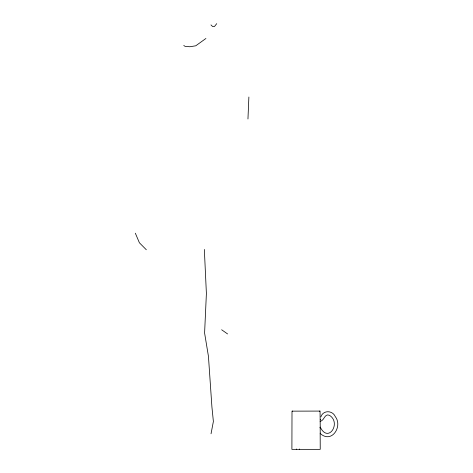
<?xml version="1.0" encoding="UTF-8"?>
<svg xmlns="http://www.w3.org/2000/svg" width="473" height="473" viewBox="0 0 473 473"><rect width="100%" height="100%" fill="white"/><g stroke="black" fill="none" stroke-linecap="round" stroke-linejoin="round"><path stroke-width="0.71" d="M247.958 118.989L248.881 97.018M320.109 421.289C324.271 421.041 324.537 412.988 329.468 415.329C341.541 422.714 328.374 443.757 320.233 427.113L320.05 411.084L292.007 411.143L291.9 449.35L320.233 449.35L320.168 433.114M320.055 427.616L320.168 427.06L320.233 433.321M211.035 433.782L213.382 421.461L211.916 406.928L208.445 356.382L204.596 333.033L206.394 293.491L204.342 249.442M319.506 411.309L319.86 411.037M320.907 416.855C323 409.949 332.637 410.15 335.339 416.678C342.742 426.138 332.093 443.42 320.854 434.019M216.74 23.65L214.488 26.5L212.578 26.5L210.982 24.909M205.921 38.479L195.757 45.798L189.85 46.75L185.02 46.324L183.755 45.438M292.273 411.037L292.627 411.309M221.636 329.758L227.584 333.944M146.328 249.768L139.393 242.773L135.331 233.195M299.356 448.983L299.356 449.35M296.571 448.983L296.571 449.35M320.552 419.326A6.078 6.078 0 0 1 320.233 419.504"/></g></svg>
